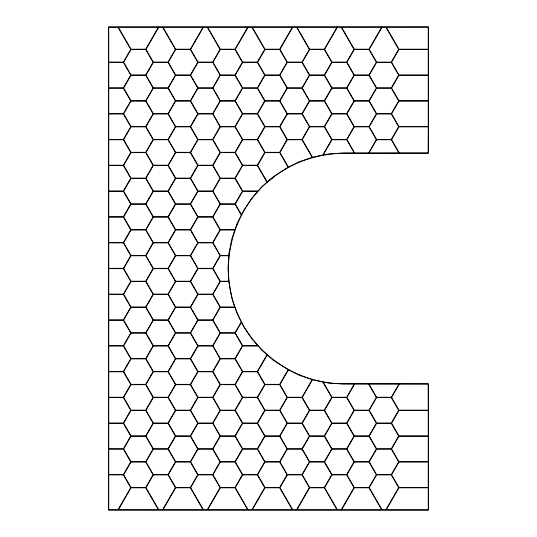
<?xml version="1.0" encoding="UTF-8"?>
<svg xmlns="http://www.w3.org/2000/svg" width="537" height="537" viewBox="0 0 537 537"><rect width="100%" height="100%" fill="white"/><g stroke="black" fill="none" stroke-linecap="round" stroke-linejoin="round"><path stroke-width="0.81" d="M273.393 177.096C232.736 207.577 217.116 265.862 237.085 312.588C254.243 354.823 297.948 384.029 343.539 383.713L428.385 383.801L428.492 510.13L108.447 510.069L108.447 26.931L428.492 26.87L428.385 153.199L343.539 153.287C315.796 153.616 287.892 163.59 267.312 182.419M229.158 255.619L229.299 253.464M228.816 255.773L227.983 268.5L228.816 281.227L220.318 281.227L212.974 268.5L220.318 255.773L228.816 255.773M228.97 253.43L228.836 255.444L220.318 255.444L212.974 242.717L220.318 229.99L234.837 229.99L231.917 238.603L228.977 253.41M236.777 224.291L234.951 229.661L220.318 229.661L212.974 216.935L220.318 204.214L235.011 204.214L241.301 215.109L236.783 224.271M243.456 210.739L241.475 214.753L235.3 204.047L242.643 191.32L257.854 191.32L251.873 198.153L243.456 210.739M130.726 49.357L123.376 62.084L108.756 62.084L108.756 27.179L117.918 27.179L130.726 49.357M131.008 49.525L123.664 62.252L131.008 74.972L145.702 74.972L153.052 62.252L145.702 49.525L131.008 49.525M130.726 75.14L123.376 87.867L108.756 87.867L108.756 62.413L123.376 62.413L130.726 75.14M158.415 27.179L145.702 49.196L131.008 49.196L118.301 27.179L158.415 27.179M131.008 75.308L123.664 88.034L131.008 100.755L145.702 100.755L153.052 88.034L145.702 75.308L131.008 75.308M158.798 27.179L145.99 49.357L153.34 62.084L168.034 62.084L175.377 49.357L162.57 27.179L158.798 27.179M130.726 100.922L123.376 113.649L108.756 113.649L108.756 88.196L123.376 88.196L130.726 100.922M131.008 101.09L123.664 113.81L131.008 126.537L145.702 126.537L153.052 113.81L145.702 101.09L131.008 101.09M153.34 62.413L145.99 75.14L153.34 87.867L168.034 87.867L175.377 75.14L168.034 62.413L153.34 62.413M130.726 126.705L123.376 139.425L108.756 139.425L108.756 113.978L123.376 113.978L130.726 126.705M131.008 126.866L123.664 139.593L131.008 152.32L145.702 152.32L153.052 139.593L145.702 126.866L131.008 126.866M153.34 88.196L145.99 100.922L153.34 113.649L168.034 113.649L175.377 100.922L168.034 88.196L153.34 88.196M175.666 49.525L168.316 62.252L175.666 74.972L190.36 74.972L197.703 62.252L190.36 49.525L175.666 49.525M130.726 152.481L123.376 165.208L108.756 165.208L108.756 139.761L123.376 139.761L130.726 152.481M203.067 27.179L190.36 49.196L175.666 49.196L162.953 27.179L203.067 27.179M131.008 152.649L123.664 165.376L131.008 178.103L145.702 178.103L153.052 165.376L145.702 152.649L131.008 152.649M153.34 113.978L145.99 126.705L153.34 139.425L168.034 139.425L175.377 126.705L168.034 113.978L153.34 113.978M175.666 75.308L168.316 88.034L175.666 100.755L190.36 100.755L197.703 88.034L190.36 75.308L175.666 75.308M203.449 27.179L190.642 49.357L197.992 62.084L212.686 62.084L220.029 49.357L207.228 27.179L203.449 27.179M130.726 178.264L123.376 190.991L108.756 190.991L108.756 165.544L123.376 165.544L130.726 178.264M131.008 178.432L123.664 191.159L131.008 203.879L145.702 203.879L153.052 191.159L145.702 178.432L131.008 178.432M153.34 139.761L145.99 152.481L153.34 165.208L168.034 165.208L175.377 152.481L168.034 139.761L153.34 139.761M175.666 101.09L168.316 113.81L175.666 126.537L190.36 126.537L197.703 113.81L190.36 101.09L175.666 101.09M197.992 62.413L190.642 75.14L197.992 87.867L212.686 87.867L220.029 75.14L212.686 62.413L197.992 62.413M130.726 204.047L123.376 216.773L108.756 216.773L108.756 191.32L123.376 191.32L130.726 204.047M220.318 49.525L212.974 62.252L220.318 74.972L235.011 74.972L242.362 62.252L235.011 49.525L220.318 49.525M131.008 204.214L123.664 216.935L131.008 229.661L145.702 229.661L153.052 216.935L145.702 204.214L131.008 204.214M153.34 165.544L145.99 178.264L153.34 190.991L168.034 190.991L175.377 178.264L168.034 165.544L153.34 165.544M175.666 126.866L168.316 139.593L175.666 152.32L190.36 152.32L197.703 139.593L190.36 126.866L175.666 126.866M197.992 88.196L190.642 100.922L197.992 113.649L212.686 113.649L220.029 100.922L212.686 88.196L197.992 88.196M130.726 229.829L123.376 242.556L108.756 242.556L108.756 217.102L123.376 217.102L130.726 229.829M247.725 27.179L235.011 49.196L220.318 49.196L207.611 27.179L247.725 27.179M131.008 229.99L123.664 242.717L131.008 255.444L145.702 255.444L153.052 242.717L145.702 229.99L131.008 229.99M153.34 191.32L145.99 204.047L153.34 216.773L168.034 216.773L175.377 204.047L168.034 191.32L153.34 191.32M175.666 152.649L168.316 165.376L175.666 178.103L190.36 178.103L197.703 165.376L190.36 152.649L175.666 152.649M197.992 113.978L190.642 126.705L197.992 139.425L212.686 139.425L220.029 126.705L212.686 113.978L197.992 113.978M220.318 75.308L212.974 88.034L220.318 100.755L235.011 100.755L242.362 88.034L235.011 75.308L220.318 75.308M248.107 27.179L235.3 49.357L242.643 62.084L257.337 62.084L264.687 49.357L251.88 27.179L248.107 27.179M130.726 255.612L123.376 268.332L108.756 268.332L108.756 242.885L123.376 242.885L130.726 255.612M131.008 255.773L123.664 268.5L131.008 281.227L145.702 281.227L153.052 268.5L145.702 255.773L131.008 255.773M153.34 217.102L145.99 229.829L153.34 242.556L168.034 242.556L175.377 229.829L168.034 217.102L153.34 217.102M175.666 178.432L168.316 191.159L175.666 203.879L190.36 203.879L197.703 191.159L190.36 178.432L175.666 178.432M197.992 139.761L190.642 152.481L197.992 165.208L212.686 165.208L220.029 152.481L212.686 139.761L197.992 139.761M220.318 101.09L212.974 113.81L220.318 126.537L235.011 126.537L242.362 113.81L235.011 101.09L220.318 101.09M242.643 62.413L235.3 75.14L242.643 87.867L257.337 87.867L264.687 75.14L257.337 62.413L242.643 62.413M130.726 281.388L123.376 294.115L108.756 294.115L108.756 268.668L123.376 268.668L130.726 281.388M131.008 281.556L123.664 294.283L131.008 307.01L145.702 307.01L153.052 294.283L145.702 281.556L131.008 281.556M153.34 242.885L145.99 255.612L153.34 268.332L168.034 268.332L175.377 255.612L168.034 242.885L153.34 242.885M175.666 204.214L168.316 216.935L175.666 229.661L190.36 229.661L197.703 216.935L190.36 204.214L175.666 204.214M197.992 165.544L190.642 178.264L197.992 190.991L212.686 190.991L220.029 178.264L212.686 165.544L197.992 165.544M220.318 126.866L212.974 139.593L220.318 152.32L235.011 152.32L242.362 139.593L235.011 126.866L220.318 126.866M242.643 88.196L235.3 100.922L242.643 113.649L257.337 113.649L264.687 100.922L257.337 88.196L242.643 88.196M264.976 49.525L257.626 62.252L264.976 74.972L279.67 74.972L287.013 62.252L279.67 49.525L264.976 49.525M130.726 307.171L123.376 319.898L108.756 319.898L108.756 294.444L123.376 294.444L130.726 307.171M292.376 27.179L279.67 49.196L264.976 49.196L252.262 27.179L292.376 27.179M131.008 307.339L123.664 320.065L131.008 332.786L145.702 332.786L153.052 320.065L145.702 307.339L131.008 307.339M153.34 268.668L145.99 281.388L153.34 294.115L168.034 294.115L175.377 281.388L168.034 268.668L153.34 268.668M175.666 229.99L168.316 242.717L175.666 255.444L190.36 255.444L197.703 242.717L190.36 229.99L175.666 229.99M197.992 191.32L190.642 204.047L197.992 216.773L212.686 216.773L220.029 204.047L212.686 191.32L197.992 191.32M220.318 152.649L212.974 165.376L220.318 178.103L235.011 178.103L242.362 165.376L235.011 152.649L220.318 152.649M242.643 113.978L235.3 126.705L242.643 139.425L257.337 139.425L264.687 126.705L257.337 113.978L242.643 113.978M264.976 75.308L257.626 88.034L264.976 100.755L279.67 100.755L287.013 88.034L279.67 75.308L264.976 75.308M292.759 27.179L279.952 49.357L287.302 62.084L301.995 62.084L309.339 49.357L296.538 27.179L292.759 27.179M130.726 332.953L123.376 345.68L108.756 345.68L108.756 320.227L123.376 320.227L130.726 332.953M131.008 333.121L123.664 345.841L131.008 358.568L145.702 358.568L153.052 345.841L145.702 333.121L131.008 333.121M153.34 294.444L145.99 307.171L153.34 319.898L168.034 319.898L175.377 307.171L168.034 294.444L153.34 294.444M175.666 255.773L168.316 268.5L175.666 281.227L190.36 281.227L197.703 268.5L190.36 255.773L175.666 255.773M197.992 217.102L190.642 229.829L197.992 242.556L212.686 242.556L220.029 229.829L212.686 217.102L197.992 217.102M220.318 178.432L212.974 191.159L220.318 203.879L235.011 203.879L242.362 191.159L235.011 178.432L220.318 178.432M242.643 139.761L235.3 152.481L242.643 165.208L257.337 165.208L264.687 152.481L257.337 139.761L242.643 139.761M264.976 101.09L257.626 113.81L264.976 126.537L279.67 126.537L287.013 113.81L279.67 101.09L264.976 101.09M287.302 62.413L279.952 75.14L287.302 87.867L301.995 87.867L309.339 75.14L301.995 62.413L287.302 62.413M130.726 358.736L123.376 371.456L108.756 371.456L108.756 346.009L123.376 346.009L130.726 358.736M131.008 358.897L123.664 371.624L131.008 384.351L145.702 384.351L153.052 371.624L145.702 358.897L131.008 358.897M153.34 320.227L145.99 332.953L153.34 345.68L168.034 345.68L175.377 332.953L168.034 320.227L153.34 320.227M175.666 281.556L168.316 294.283L175.666 307.01L190.36 307.01L197.703 294.283L190.36 281.556L175.666 281.556M197.992 242.885L190.642 255.612L197.992 268.332L212.686 268.332L220.029 255.612L212.686 242.885L197.992 242.885M242.643 165.544L235.3 178.264L242.643 190.991L258.149 190.991L261.821 186.802L266.996 182.265L257.337 165.544L242.643 165.544M264.976 126.866L257.626 139.593L264.976 152.32L279.67 152.32L287.013 139.593L279.67 126.866L264.976 126.866M287.302 88.196L279.952 100.922L287.302 113.649L301.995 113.649L309.339 100.922L301.995 88.196L287.302 88.196M309.627 49.525L302.284 62.252L309.627 74.972L324.321 74.972L331.671 62.252L324.321 49.525L309.627 49.525M130.726 384.519L123.376 397.239L108.756 397.239L108.756 371.792L123.376 371.792L130.726 384.519M337.028 27.179L324.321 49.196L309.627 49.196L296.921 27.179L337.028 27.179M131.008 384.68L123.664 397.407L131.008 410.134L145.702 410.134L153.052 397.407L145.702 384.68L131.008 384.68M153.34 346.009L145.99 358.736L153.34 371.456L168.034 371.456L175.377 358.736L168.034 346.009L153.34 346.009M175.666 307.339L168.316 320.065L175.666 332.786L190.36 332.786L197.703 320.065L190.36 307.339L175.666 307.339M197.992 268.668L190.642 281.388L197.992 294.115L212.686 294.115L220.029 281.388L212.686 268.668L197.992 268.668M264.976 152.649L257.626 165.376L267.245 182.043L273.179 176.834L288.107 167.275L279.67 152.649L264.976 152.649M287.302 113.978L279.952 126.705L287.302 139.425L301.995 139.425L309.339 126.705L301.995 113.978L287.302 113.978M309.627 75.308L302.284 88.034L309.627 100.755L324.321 100.755L331.671 88.034L324.321 75.308L309.627 75.308M337.411 27.179L324.61 49.357L331.953 62.084L346.647 62.084L353.997 49.357L341.19 27.179L337.411 27.179M130.726 410.295L123.376 423.022L108.756 423.022L108.756 397.575L123.376 397.575L130.726 410.295M131.008 410.463L123.664 423.19L131.008 435.91L145.702 435.91L153.052 423.19L145.702 410.463L131.008 410.463M153.34 371.792L145.99 384.519L153.34 397.239L168.034 397.239L175.377 384.519L168.034 371.792L153.34 371.792M175.666 333.121L168.316 345.841L175.666 358.568L190.36 358.568L197.703 345.841L190.36 333.121L175.666 333.121M197.992 294.444L190.642 307.171L197.992 319.898L212.686 319.898L220.029 307.171L212.686 294.444L197.992 294.444M287.302 139.761L279.952 152.481L288.409 167.128L299.304 161.751L312.172 157.381L301.995 139.761L287.302 139.761M309.627 101.09L302.284 113.81L309.627 126.537L324.321 126.537L331.671 113.81L324.321 101.09L309.627 101.09M331.953 62.413L324.61 75.14L331.953 87.867L346.647 87.867L353.997 75.14L346.647 62.413L331.953 62.413M130.726 436.078L123.376 448.804L108.756 448.804L108.756 423.351L123.376 423.351L130.726 436.078M354.279 49.525L346.936 62.252L354.279 74.972L368.973 74.972L376.323 62.252L368.973 49.525L354.279 49.525M131.008 436.245L123.664 448.966L131.008 461.692L145.702 461.692L153.052 448.966L145.702 436.245L131.008 436.245M153.34 397.575L145.99 410.295L153.34 423.022L168.034 423.022L175.377 410.295L168.034 397.575L153.34 397.575M175.666 358.897L168.316 371.624L175.666 384.351L190.36 384.351L197.703 371.624L190.36 358.897L175.666 358.897M197.992 320.227L190.642 332.953L197.992 345.68L212.686 345.68L220.029 332.953L212.686 320.227L197.992 320.227M220.318 281.556L212.974 294.283L220.318 307.01L234.837 307.01L231.917 298.397L228.836 281.556L220.318 281.556M309.627 126.866L302.284 139.593L312.487 157.274L322.73 155.079L331.671 139.593L324.321 126.866L309.627 126.866M331.953 88.196L324.61 100.922L331.953 113.649L346.647 113.649L353.997 100.922L346.647 88.196L331.953 88.196M130.726 461.86L123.376 474.587L108.756 474.587L108.756 449.133L123.376 449.133L130.726 461.86M381.686 27.179L368.973 49.196L354.279 49.196L341.572 27.179L381.686 27.179M131.008 462.028L123.664 474.748L131.008 487.475L145.702 487.475L153.052 474.748L145.702 462.028L131.008 462.028M153.34 423.351L145.99 436.078L153.34 448.804L168.034 448.804L175.377 436.078L168.034 423.351L153.34 423.351M175.666 384.68L168.316 397.407L175.666 410.134L190.36 410.134L197.703 397.407L190.36 384.68L175.666 384.68M197.992 346.009L190.642 358.736L197.992 371.456L212.686 371.456L220.029 358.736L212.686 346.009L197.992 346.009M220.318 307.339L212.974 320.065L220.318 332.786L235.011 332.786L241.301 321.891L236.783 312.729L234.951 307.339L220.318 307.339M331.953 113.978L324.61 126.705L331.953 139.425L346.647 139.425L353.997 126.705L346.647 113.978L331.953 113.978M354.279 75.308L346.936 88.034L354.279 100.755L368.973 100.755L376.323 88.034L368.973 75.308L354.279 75.308M382.069 27.179L369.261 49.357L376.612 62.084L391.305 62.084L398.649 49.357L385.848 27.179L382.069 27.179M130.726 487.643L117.918 509.821L108.756 509.821L108.756 474.916L123.376 474.916L130.726 487.643M131.008 487.804L118.301 509.821L158.415 509.821L145.702 487.804L131.008 487.804M153.34 449.133L145.99 461.86L153.34 474.587L168.034 474.587L175.377 461.86L168.034 449.133L153.34 449.133M175.666 410.463L168.316 423.19L175.666 435.91L190.36 435.91L197.703 423.19L190.36 410.463L175.666 410.463M197.992 371.792L190.642 384.519L197.992 397.239L212.686 397.239L220.029 384.519L212.686 371.792L197.992 371.792M220.318 333.121L212.974 345.841L220.318 358.568L235.011 358.568L242.362 345.841L235.011 333.121L220.318 333.121M331.953 139.761L323.16 154.992L328.436 153.944L343.519 152.951L354.266 152.951L346.647 139.761L331.953 139.761M354.279 101.09L346.936 113.81L354.279 126.537L368.973 126.537L376.323 113.81L368.973 101.09L354.279 101.09M376.612 62.413L369.261 75.14L376.612 87.867L391.305 87.867L398.649 75.14L391.305 62.413L376.612 62.413M153.34 474.916L145.99 487.643L158.798 509.821L162.57 509.821L175.377 487.643L168.034 474.916L153.34 474.916M175.666 436.245L168.316 448.966L175.666 461.692L190.36 461.692L197.703 448.966L190.36 436.245L175.666 436.245M197.992 397.575L190.642 410.295L197.992 423.022L212.686 423.022L220.029 410.295L212.686 397.575L197.992 397.575M220.318 358.897L212.974 371.624L220.318 384.351L235.011 384.351L242.362 371.624L235.011 358.897L220.318 358.897M241.475 322.247L235.3 332.953L242.643 345.68L257.854 345.68L251.873 338.847L243.456 326.261L241.475 322.247M354.279 126.866L346.936 139.593L354.648 152.951L368.61 152.951L376.323 139.593L368.973 126.866L354.279 126.866M376.612 88.196L369.261 100.922L376.612 113.649L391.305 113.649L398.649 100.922L391.305 88.196L376.612 88.196M398.937 49.525L391.587 62.252L398.937 74.972L428.244 74.972L428.244 49.525L398.937 49.525M175.666 462.028L168.316 474.748L175.666 487.475L190.36 487.475L197.703 474.748L190.36 462.028L175.666 462.028M197.992 423.351L190.642 436.078L197.992 448.804L212.686 448.804L220.029 436.078L212.686 423.351L197.992 423.351M220.318 384.68L212.974 397.407L220.318 410.134L235.011 410.134L242.362 397.407L235.011 384.68L220.318 384.68M242.643 346.009L235.3 358.736L242.643 371.456L257.337 371.456L266.996 354.735L261.821 350.198L258.149 346.009L242.643 346.009M376.612 113.978L369.261 126.705L376.612 139.425L391.305 139.425L398.649 126.705L391.305 113.978L376.612 113.978M398.937 75.308L391.587 88.034L398.937 100.755L428.244 100.755L428.244 75.308L398.937 75.308M175.666 487.804L162.953 509.821L203.067 509.821L190.36 487.804L175.666 487.804M197.992 449.133L190.642 461.86L197.992 474.587L212.686 474.587L220.029 461.86L212.686 449.133L197.992 449.133M220.318 410.463L212.974 423.19L220.318 435.91L235.011 435.91L242.362 423.19L235.011 410.463L220.318 410.463M242.643 371.792L235.3 384.519L242.643 397.239L257.337 397.239L264.687 384.519L257.337 371.792L242.643 371.792M376.612 139.761L368.993 152.951L398.917 152.951L391.305 139.761L376.612 139.761M398.937 101.09L391.587 113.81L398.937 126.537L428.244 126.537L428.244 101.09L398.937 101.09M197.992 474.916L190.642 487.643L203.449 509.821L207.228 509.821L220.029 487.643L212.686 474.916L197.992 474.916M220.318 436.245L212.974 448.966L220.318 461.692L235.011 461.692L242.362 448.966L235.011 436.245L220.318 436.245M242.643 397.575L235.3 410.295L242.643 423.022L257.337 423.022L264.687 410.295L257.337 397.575L242.643 397.575M267.245 354.957L257.626 371.624L264.976 384.351L279.67 384.351L288.107 369.724L273.179 360.166L267.245 354.957M398.937 126.866L391.587 139.593L399.3 152.951L428.15 152.951L428.244 126.866L398.937 126.866M220.318 462.028L212.974 474.748L220.318 487.475L235.011 487.475L242.362 474.748L235.011 462.028L220.318 462.028M242.643 423.351L235.3 436.078L242.643 448.804L257.337 448.804L264.687 436.078L257.337 423.351L242.643 423.351M264.976 384.68L257.626 397.407L264.976 410.134L279.67 410.134L287.013 397.407L279.67 384.68L264.976 384.68M220.318 487.804L207.611 509.821L247.725 509.821L235.011 487.804L220.318 487.804M242.643 449.133L235.3 461.86L242.643 474.587L257.337 474.587L264.687 461.86L257.337 449.133L242.643 449.133M264.976 410.463L257.626 423.19L264.976 435.91L279.67 435.91L287.013 423.19L279.67 410.463L264.976 410.463M288.409 369.872L279.952 384.519L287.302 397.239L301.995 397.239L312.172 379.619L299.324 375.249L288.409 369.872M242.643 474.916L235.3 487.643L248.107 509.821L251.88 509.821L264.687 487.643L257.337 474.916L242.643 474.916M264.976 436.245L257.626 448.966L264.976 461.692L279.67 461.692L287.013 448.966L279.67 436.245L264.976 436.245M287.302 397.575L279.952 410.295L287.302 423.022L301.995 423.022L309.339 410.295L301.995 397.575L287.302 397.575M264.976 462.028L257.626 474.748L264.976 487.475L279.67 487.475L287.013 474.748L279.67 462.028L264.976 462.028M287.302 423.351L279.952 436.078L287.302 448.804L301.995 448.804L309.339 436.078L301.995 423.351L287.302 423.351M312.487 379.726L302.284 397.407L309.627 410.134L324.321 410.134L331.671 397.407L322.73 381.921L312.487 379.726M264.976 487.804L252.262 509.821L292.376 509.821L279.67 487.804L264.976 487.804M287.302 449.133L279.952 461.86L287.302 474.587L301.995 474.587L309.339 461.86L301.995 449.133L287.302 449.133M309.627 410.463L302.284 423.19L309.627 435.91L324.321 435.91L331.671 423.19L324.321 410.463L309.627 410.463M287.302 474.916L279.952 487.643L292.759 509.821L296.538 509.821L309.339 487.643L301.995 474.916L287.302 474.916M309.627 436.245L302.284 448.966L309.627 461.692L324.321 461.692L331.671 448.966L324.321 436.245L309.627 436.245M331.953 397.575L324.61 410.295L331.953 423.022L346.647 423.022L353.997 410.295L346.647 397.575L331.953 397.575M354.266 384.049L346.647 397.239L331.953 397.239L323.16 382.008L328.436 383.056L343.519 384.049L354.266 384.049M309.627 462.028L302.284 474.748L309.627 487.475L324.321 487.475L331.671 474.748L324.321 462.028L309.627 462.028M331.953 423.351L324.61 436.078L331.953 448.804L346.647 448.804L353.997 436.078L346.647 423.351L331.953 423.351M354.648 384.049L346.936 397.407L354.279 410.134L368.973 410.134L376.323 397.407L368.61 384.049L354.648 384.049M309.627 487.804L296.921 509.821L337.028 509.821L324.321 487.804L309.627 487.804M331.953 449.133L324.61 461.86L331.953 474.587L346.647 474.587L353.997 461.86L346.647 449.133L331.953 449.133M354.279 410.463L346.936 423.19L354.279 435.91L368.973 435.91L376.323 423.19L368.973 410.463L354.279 410.463M331.953 474.916L324.61 487.643L337.411 509.821L341.19 509.821L353.997 487.643L346.647 474.916L331.953 474.916M354.279 436.245L346.936 448.966L354.279 461.692L368.973 461.692L376.323 448.966L368.973 436.245L354.279 436.245M376.612 397.575L369.261 410.295L376.612 423.022L391.305 423.022L398.649 410.295L391.305 397.575L376.612 397.575M398.917 384.049L391.305 397.239L376.612 397.239L368.993 384.049L398.917 384.049M354.279 462.028L346.936 474.748L354.279 487.475L368.973 487.475L376.323 474.748L368.973 462.028L354.279 462.028M376.612 423.351L369.261 436.078L376.612 448.804L391.305 448.804L398.649 436.078L391.305 423.351L376.612 423.351M399.3 384.049L391.587 397.407L398.937 410.134L428.244 410.134L428.15 384.049L399.3 384.049M354.279 487.804L341.572 509.821L381.686 509.821L368.973 487.804L354.279 487.804M376.612 449.133L369.261 461.86L376.612 474.587L391.305 474.587L398.649 461.86L391.305 449.133L376.612 449.133M398.937 410.463L391.587 423.19L398.937 435.91L428.244 435.91L428.244 410.463L398.937 410.463M376.612 474.916L369.261 487.643L382.069 509.821L385.848 509.821L398.649 487.643L391.305 474.916L376.612 474.916M398.937 436.245L391.587 448.966L398.937 461.692L428.244 461.692L428.244 436.245L398.937 436.245M398.937 462.028L391.587 474.748L398.937 487.475L428.244 487.475L428.244 462.028L398.937 462.028M398.937 487.804L386.231 509.821L428.244 509.821L428.244 487.804L398.937 487.804M428.244 27.179L386.231 27.179L398.937 49.196L428.244 49.196L428.244 27.179"/></g></svg>
